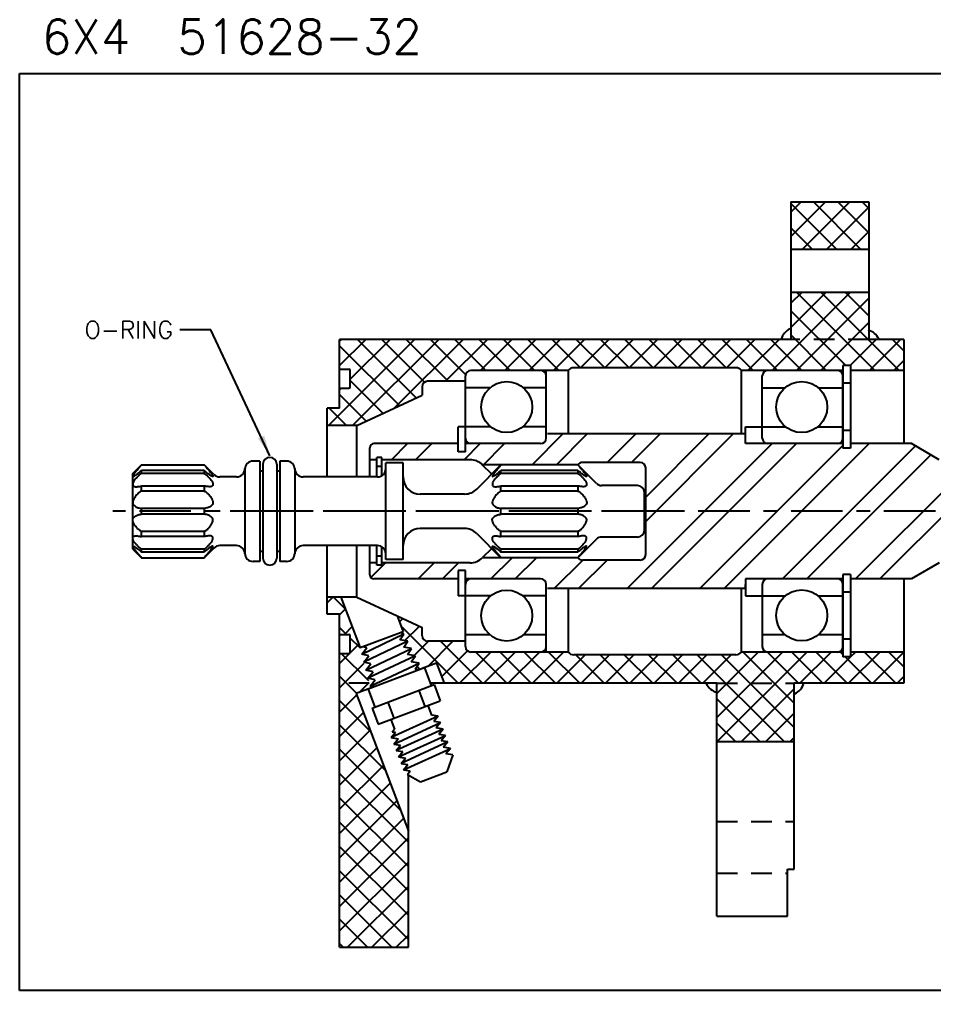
# Model space of a CAD drawing. Extents: x 0 to 74.6, y -2.9 to 21.7.
# Drawn here: x 52.24 to 58.89, y 4.29 to 11.35 of the extents above; entities that cross this region are included whole.
import ezdxf
from ezdxf.enums import TextEntityAlignment as Align

# ---------------------------------------------------------------- set-up
doc = ezdxf.new("R2010")
doc.units = 0
doc.header["$LTSCALE"] = 0.3
doc.header["$MEASUREMENT"] = 0
doc.linetypes.add('CENTER', pattern=[2, 1.25, -0.25, 0.25, -0.25])
doc.linetypes.add('DASHED', pattern=[0.75, 0.5, -0.25])
for name, color, linetype in [('1', 1, 'CONTINUOUS'), ('L1_', 7, 'CONTINUOUS'), ('NOTES', 2, 'CONTINUOUS')]:
    doc.layers.add(name, color=color, linetype=linetype)
doc.styles.add('250', font='ROMANS', dxfattribs={"height": 0.25})
doc.styles.add('ROMANS', font='ROMANS.shx')
doc.dimstyles.new('FRACTION', dxfattribs={"dimtxt": 0.125, "dimasz": 0.15, "dimexe": 0.12, "dimexo": 0.12, "dimgap": 0.05, "dimtad": 0, "dimtih": 1, "dimtoh": 1, "dimdec": 4, "dimzin": 4, "dimdsep": 46, "dimlunit": 5, "dimtxsty": 'ROMANS', "dimcen": 0.09, "dimclrd": 6, "dimclre": 6, "dimclrt": 256, "dimadec": 0, "dimazin": 0, "dimtfac": 0.72, "dimtdec": 4, "dimtofl": 0, "dimtmove": 0, "dimatfit": 3, "dimfxl": 1, "dimfrac": 2, "dimtolj": 1, "dimtzin": 4, "dimarcsym": 0})

# ---------------------------------------------------------------- blocks, each defined once
blk = doc.blocks.new('B1457')
at = {"layer": 'L1_', "color": 7, "linetype": 'Continuous'}
for p, q in [((21.947, 1.5733), (22.1992, 1.8255)), ((21.947, 1.7501), (22.0224, 1.8255)), ((22.2785, 1.4821), (21.947, 1.8135)), ((22.0326, 1.4821), (22.376, 1.8255)), ((22.4552, 1.4821), (22.1119, 1.8255)), ((22.2094, 1.4821), (22.514, 1.7867)), ((22.514, 1.6001), (22.2887, 1.8255)), ((22.514, 1.7769), (22.4654, 1.8255)), ((22.1017, 1.4821), (21.947, 1.6368)), ((22.3862, 1.4821), (22.514, 1.61))]:
    blk.add_line(p, q, dxfattribs=at)
blk = doc.blocks.new('B1497')
at = {"layer": 'L1_', "color": 7, "linetype": 'Continuous'}
for p, q in [((18.5763, -1.0904), (18.6182, -1.0484)), ((18.7093, -1.136), (18.6218, -1.0484)), ((18.6663, -1.1771), (18.7088, -1.1346)), ((18.716, -1.3194), (18.6663, -1.2697)), ((18.7008, -1.3194), (18.7574, -1.2627)), ((18.6663, -1.5307), (18.8061, -1.3909)), ((18.817, -1.4204), (18.7433, -1.3467)), ((18.8781, -1.6583), (18.6782, -1.4584)), ((18.6663, -1.7075), (18.8449, -1.5289)), ((18.7915, -1.7484), (18.6663, -1.6232)), ((18.8086, -1.7419), (18.881, -1.6695)), ((18.6663, -1.8842), (18.7905, -1.76)), ((18.8909, -2.0246), (18.6663, -1.8)), ((18.6663, -2.061), (18.8391, -1.8882)), ((18.999, -2.3095), (18.6663, -1.9768)), ((18.6663, -2.2378), (18.8878, -2.0163)), ((18.6663, -2.4146), (18.9364, -2.1445)), ((19.1071, -2.5943), (18.6663, -2.1536)), ((18.6663, -2.5913), (18.985, -2.2726)), ((19.1663, -2.8303), (18.6663, -2.3303)), ((18.6663, -2.7681), (19.0336, -2.4008)), ((19.1663, -3.0071), (18.6663, -2.5071)), ((18.6663, -2.9449), (19.0822, -2.5289)), ((18.6663, -3.1217), (19.1309, -2.6571)), ((19.1663, -3.1839), (18.6663, -2.6839)), ((18.6663, -3.2985), (19.1663, -2.7985)), ((19.1663, -3.3607), (18.6663, -2.8607)), ((18.6663, -3.4752), (19.1663, -2.9752)), ((19.1663, -3.5375), (18.6663, -3.0375)), ((18.7239, -3.5944), (19.1663, -3.152)), ((19.0464, -3.5944), (18.6663, -3.2142)), ((18.9007, -3.5944), (19.1663, -3.3288)), ((18.8697, -3.5944), (18.6663, -3.391)), ((19.0775, -3.5944), (19.1663, -3.5056)), ((18.6929, -3.5944), (18.6663, -3.5678))]:
    blk.add_line(p, q, dxfattribs=at)
blk = doc.blocks.new('B2055')
at = {"layer": 'L1_', "color": 7, "linetype": 'Continuous'}
for p, q in [((19.1007, -1.2286), (19.1255, -1.2038)), ((19.5288, -1.6744), (19.1114, -1.257)), ((19.1416, -1.3645), (19.2462, -1.2599)), ((19.2095, -1.4734), (19.3136, -1.3692)), ((19.3067, -1.5529), (19.4904, -1.3692)), ((19.7056, -1.6744), (19.4005, -1.3692)), ((19.5813, -1.3733), (19.5772, -1.3692)), ((19.408, -1.6284), (19.5968, -1.4396)), ((19.5388, -1.6744), (19.7652, -1.448)), ((19.8824, -1.6744), (19.656, -1.448)), ((19.7156, -1.6744), (19.942, -1.448)), ((20.0592, -1.6744), (19.8328, -1.448)), ((19.8924, -1.6744), (20.1188, -1.448)), ((20.2359, -1.6744), (20.0095, -1.448)), ((20.0691, -1.6744), (20.2955, -1.448)), ((20.4127, -1.6744), (20.1863, -1.448)), ((20.2459, -1.6744), (20.4523, -1.468)), ((20.5895, -1.6744), (20.3831, -1.468)), ((20.4227, -1.6744), (20.6291, -1.468)), ((20.7663, -1.6744), (20.5599, -1.468)), ((20.5995, -1.6744), (20.8059, -1.468)), ((20.9431, -1.6744), (20.7367, -1.468)), ((20.7762, -1.6744), (20.9826, -1.468)), ((21.1198, -1.6744), (20.9134, -1.468)), ((20.953, -1.6744), (21.1594, -1.468)), ((21.2966, -1.6744), (21.0902, -1.468)), ((21.1298, -1.6744), (21.3362, -1.468)), ((21.8984, -2.0994), (21.267, -1.468)), ((21.3066, -1.6744), (21.513, -1.468)), ((21.4095, -1.925), (21.8865, -1.448)), ((21.4095, -1.7482), (21.7098, -1.448)), ((21.4119, -2.0994), (22.0633, -1.448)), ((21.9725, -1.9968), (21.4438, -1.468)), ((21.9725, -1.82), (21.6005, -1.448)), ((22.0037, -1.6744), (21.7773, -1.448)), ((22.1805, -1.6744), (21.9541, -1.448)), ((22.0137, -1.6744), (22.2401, -1.448)), ((22.3573, -1.6744), (22.1309, -1.448)), ((22.3265, -1.4669), (22.3076, -1.448)), ((22.3672, -1.6744), (22.5936, -1.448)), ((22.3825, -1.4823), (22.4169, -1.448)), ((22.7108, -1.6744), (22.4844, -1.448)), ((22.544, -1.6744), (22.7685, -1.4499)), ((22.7685, -1.5553), (22.6612, -1.448)), ((19.198, -1.5203), (19.191, -1.5133)), ((19.2515, -1.5739), (19.2289, -1.5512)), ((22.1905, -1.6744), (22.3815, -1.4834)), ((22.534, -1.6744), (22.343, -1.4834)), ((22.7208, -1.6744), (22.7685, -1.6266)), ((21.5887, -2.0994), (21.9725, -1.7155)), ((21.7216, -2.0994), (21.4095, -1.7873)), ((21.7655, -2.0994), (21.9725, -1.8923)), ((21.5448, -2.0994), (21.4095, -1.9641)), ((21.9422, -2.0994), (21.9725, -2.0691))]:
    blk.add_line(p, q, dxfattribs=at)
blk = doc.blocks.new('B2057')
at = {"layer": 'L1_', "color": 7, "linetype": 'Continuous'}
for p, q in [((21.8124, 0.5992), (22.3823, 1.1691)), ((21.947, 0.9106), (22.2055, 1.1691)), ((21.947, 1.0874), (22.0288, 1.1691)), ((22.5585, 0.5992), (21.9886, 1.1691)), ((22.7353, 0.5992), (22.1654, 1.1691)), ((22.514, 0.9973), (22.3422, 1.1691)), ((21.9892, 0.5992), (22.514, 1.1241)), ((22.3464, 0.6346), (21.947, 1.0339)), ((22.166, 0.5992), (22.514, 0.9473)), ((22.205, 0.5992), (21.947, 0.8572)), ((18.5844, 0.1996), (19.2104, 0.8256)), ((18.6663, 0.6351), (18.8568, 0.8256)), ((18.6663, 0.8118), (18.6801, 0.8256)), ((19.1016, 0.3439), (18.6663, 0.7792)), ((18.7433, 0.5353), (19.0336, 0.8256)), ((18.7612, 0.1996), (19.3872, 0.8256)), ((19.2222, 0.4), (18.7966, 0.8256)), ((19.2848, 0.5142), (18.9734, 0.8256)), ((19.0654, 0.327), (19.5639, 0.8256)), ((19.4553, 0.5205), (19.1502, 0.8256)), ((19.5827, 0.5698), (19.3269, 0.8256)), ((19.4356, 0.5205), (19.7407, 0.8256)), ((19.7301, 0.5992), (19.5037, 0.8256)), ((19.9069, 0.5992), (19.6805, 0.8256)), ((19.6911, 0.5992), (19.9175, 0.8256)), ((20.0837, 0.5992), (19.8573, 0.8256)), ((19.8679, 0.5992), (20.0943, 0.8256)), ((20.2604, 0.5992), (20.034, 0.8256)), ((20.0446, 0.5992), (20.271, 0.8256)), ((20.4172, 0.6192), (20.2108, 0.8256)), ((20.2214, 0.5992), (20.4478, 0.8256)), ((20.594, 0.6192), (20.3876, 0.8256)), ((20.4182, 0.6192), (20.6246, 0.8256)), ((20.7708, 0.6192), (20.5644, 0.8256)), ((20.595, 0.6192), (20.8014, 0.8256)), ((20.9475, 0.6192), (20.7411, 0.8256)), ((20.7718, 0.6192), (20.9782, 0.8256)), ((21.1243, 0.6192), (20.9179, 0.8256)), ((20.9485, 0.6192), (21.1549, 0.8256)), ((21.3011, 0.6192), (21.0947, 0.8256)), ((21.1253, 0.6192), (21.3317, 0.8256)), ((21.4779, 0.6192), (21.2715, 0.8256)), ((21.3021, 0.6192), (21.5085, 0.8256)), ((21.6747, 0.5992), (21.4483, 0.8256)), ((21.4789, 0.6192), (21.6853, 0.8256)), ((21.8514, 0.5992), (21.625, 0.8256)), ((21.6356, 0.5992), (21.862, 0.8256)), ((22.0282, 0.5992), (21.8018, 0.8256)), ((22.3781, 0.6346), (22.5691, 0.8256)), ((22.5195, 0.5992), (22.7459, 0.8256)), ((22.7685, 0.7428), (22.6857, 0.8256)), ((22.6963, 0.5992), (22.7685, 0.6714)), ((18.9809, 0.2878), (18.7433, 0.5254)), ((18.6663, 0.4583), (18.6786, 0.4706)), ((18.8602, 0.2317), (18.6663, 0.4256)), ((18.7155, 0.1996), (18.5905, 0.3246))]:
    blk.add_line(p, q, dxfattribs=at)

msp = doc.modelspace()

# ---------------------------------------------------------------- linework, layer by layer
at = {"layer": '1'}
for p, q in [((53.992, 8.1371), (53.943, 8.1371)), ((53.992, 8.1371, 0.6858), (53.992, 7.4071, 2.1932)), ((54.137, 8.1371, 0.6858), (54.137, 7.4071, 2.1932)), ((54.186, 8.1371), (54.137, 8.1371)), ((53.883, 8.0771), (53.883, 7.7721)), ((54.0145, 8.0636), (53.992, 8.0636)), ((54.137, 8.0636), (54.1145, 8.0636)), ((54.246, 8.0771), (54.246, 7.7721)), ((53.883, 7.7721), (53.883, 7.4671)), ((54.246, 7.7721), (54.246, 7.4671)), ((54.0145, 7.4806), (53.992, 7.4806)), ((54.137, 7.4806), (54.1145, 7.4806)), ((53.992, 7.4071), (53.943, 7.4071)), ((54.186, 7.4071), (54.137, 7.4071))]:
    msp.add_line(p, q, dxfattribs=at)
at = {"layer": '1', "linetype": 'CENTER'}
for p, q in [((53.491, 7.7721), (52.9229, 7.7721)), ((57.0521, 7.7721), (53.591, 7.7721))]:
    msp.add_line(p, q, dxfattribs=at)
at = {"layer": '1'}
for centre, start, end in [((53.943, 8.0771), 90, 180), ((54.186, 8.0771), 0, 90), ((53.823, 8.0821), 270, 0), ((54.306, 8.0821), 180, 270), ((53.823, 7.4621), 0, 90), ((54.306, 7.4621), 90, 180), ((53.943, 7.4671), 180, 270), ((54.186, 7.4671), 270, 360)]:
    msp.add_arc(centre, 0.06, start, end, dxfattribs=at)
at = {"layer": 'L1_', "color": 2, "linetype": 'Continuous'}
for p, q in [((57.8528, 10.0219, -1.2392), (57.8528, 9.6786, -1.4209)), ((58.4198, 10.0219, -0.6368), (58.4198, 9.6786, -0.4551)), ((57.8528, 9.3656, -1.5865), (57.8528, 9.0221, -1.7682)), ((58.4198, 9.3656, -0.2895), (58.4198, 9.0221, -0.1078)), ((57.8528, 9.0221), (54.572, 9.0221)), ((58.6743, 9.0221), (58.4198, 9.0221)), ((58.6743, 9.0221), (58.6743, 8.7957)), ((58.2323, 8.8311), (58.2323, 8.7957)), ((58.2883, 8.8311), (58.2323, 8.8311)), ((58.2883, 8.8311), (58.2883, 8.7957)), ((54.572, 8.6671), (54.572, 8.8061)), ((55.487, 8.717, 2.82), (55.487, 8.7557, 2.82)), ((56.2345, 8.7957), (55.527, 8.7957)), ((56.074, 8.3038, 2.82), (56.074, 8.7721, 2.82)), ((58.2323, 8.7957), (57.4933, 8.7957)), ((57.6453, 8.3038), (57.6453, 8.7557)), ((58.2323, 8.7957), (58.2323, 8.2315)), ((58.2323, 8.3038), (58.2323, 8.7721)), ((58.2323, 8.3038), (58.2323, 8.7557)), ((58.6743, 8.7957), (58.2883, 8.7957)), ((58.2883, 8.7957), (58.2883, 8.2315)), ((58.6743, 8.7957), (58.6743, 8.2638)), ((58.2883, 8.7031), (58.2323, 8.7031)), ((55.172, 8.677), (55.172, 8.617)), ((55.6647, 8.6691, 2.82), (55.487, 8.6691, 2.82)), ((56.074, 8.6691, 2.82), (55.9094, 8.6691, 2.82)), ((57.6453, 8.6691), (57.8099, 8.6691)), ((58.0546, 8.6691), (58.2323, 8.6691)), ((54.482, 8.3961), (54.482, 8.5211)), ((54.572, 8.5211), (54.482, 8.5211)), ((54.482, 8.0273), (54.482, 8.3961)), ((54.697, 8.3961), (54.482, 8.3961)), ((55.6696, 8.3862, 2.82), (55.4339, 8.3862, 2.82)), ((56.074, 8.3862, 2.82), (55.9045, 8.3862, 2.82)), ((57.5236, 8.3346, 2.82), (56.0827, 8.3346, 2.82)), ((57.5236, 8.3346, 2.82), (56.1957, 8.3346, 2.82)), ((57.5236, 8.3862), (57.8148, 8.3862)), ((57.5236, 8.2638), (57.5236, 8.3862)), ((57.5236, 8.3038), (57.5236, 8.3346)), ((58.0497, 8.3862), (58.2323, 8.3862)), ((58.2883, 8.3595), (58.2323, 8.3595)), ((55.4339, 8.2638, 2.82), (54.822, 8.2638, 2.82)), ((56.034, 8.2638, 2.82), (55.487, 8.2638, 2.82)), ((58.2323, 8.2638), (57.5236, 8.2638)), ((58.7308, 8.2638), (58.2883, 8.2638)), ((58.9329, 8.1471, 2.82), (58.7308, 8.2638, 2.82)), ((55.487, 8.2038, 2.82), (55.4339, 8.2038, 2.82)), ((58.2883, 8.2315), (58.2323, 8.2315)), ((54.792, 8.0221, 2.82), (54.792, 8.1471, 2.82)), ((54.842, 8.1471, 2.82), (54.792, 8.1471, 2.82)), ((54.878, 8.1631, 2.82), (54.842, 8.1631, 2.82)), ((54.842, 8.0221, 2.82), (54.842, 8.1471, 2.82)), ((54.878, 8.0301, 2.82), (54.878, 8.1471, 2.82)), ((55.5212, 8.1471, 2.82), (54.878, 8.1471, 2.82)), ((54.908, 7.4209, 2.82), (54.908, 8.1234, 2.82)), ((55.033, 7.4209, 2.82), (55.033, 8.1234, 2.82)), ((56.758, 8.1267), (56.338, 8.1267)), ((53.068, 8.0471, 2.82), (53.1305, 8.1096, 2.82)), ((53.1305, 8.1096, 2.82), (53.588, 8.1096, 2.82)), ((53.658, 8.0397, 2.82), (53.588, 8.1096, 2.82)), ((55.5696, 7.9337, 2.82), (55.7455, 8.1096, 2.82)), ((56.3052, 8.1096), (55.6105, 8.1096)), ((56.3055, 8.1096, 2.82), (55.7455, 8.1096, 2.82)), ((56.3055, 8.1096, 2.82), (55.7455, 8.1096, 2.82)), ((56.4409, 7.9742, 2.82), (56.3055, 8.1096, 2.82)), ((56.798, 7.4575), (56.798, 8.0867)), ((53.068, 7.4971, 2.82), (53.068, 8.0471, 2.82)), ((53.823, 8.0221, 0.8783), (53.7004, 8.0221, 2.82)), ((54.848, 8.0221), (54.306, 8.0221, 2.5389)), ((56.788, 7.6346, 2.82), (56.788, 7.9096, 2.82)), ((55.4812, 7.8971, 2.82), (55.158, 7.8971, 2.82)), ((55.4812, 7.6471, 2.82), (55.158, 7.6471, 2.82)), ((55.5696, 7.6105, 2.82), (55.7455, 7.4346, 2.82)), ((56.4409, 7.57, 2.82), (56.3055, 7.4346, 2.82)), ((53.068, 7.4971, 2.82), (53.1305, 7.4346, 2.82)), ((53.658, 7.5045, 2.82), (53.588, 7.4346, 2.82)), ((53.823, 7.5221, 0.8783), (53.7004, 7.5221, 2.82)), ((54.848, 7.5221), (54.306, 7.5221, 2.5389)), ((54.482, 7.1481), (54.482, 7.5169)), ((54.792, 7.3971, 2.82), (54.792, 7.5221, 2.82)), ((54.842, 7.3971, 2.82), (54.842, 7.5221, 2.82)), ((54.878, 7.3971, 2.82), (54.878, 7.5141, 2.82)), ((53.1305, 7.4346, 2.82), (53.588, 7.4346, 2.82)), ((56.3052, 7.4346), (55.6105, 7.4346)), ((56.3055, 7.4346, 2.82), (55.7455, 7.4346, 2.82)), ((56.3055, 7.4346, 2.82), (55.7455, 7.4346, 2.82)), ((56.758, 7.4175), (56.338, 7.4175)), ((54.842, 7.3971, 2.82), (54.792, 7.3971, 2.82)), ((54.878, 7.3811, 2.82), (54.842, 7.3811, 2.82)), ((55.5212, 7.3971, 2.82), (54.878, 7.3971, 2.82)), ((58.9329, 7.3971, 2.82), (58.7308, 7.2804, 2.82)), ((55.4339, 7.2804, 2.82), (54.822, 7.2804, 2.82)), ((55.487, 7.3404, 2.82), (55.4339, 7.3404, 2.82)), ((56.034, 7.2804, 2.82), (55.487, 7.2804, 2.82)), ((58.2323, 7.2804), (57.5236, 7.2804)), ((57.5236, 7.2804), (57.5236, 7.158)), ((58.2323, 7.3127), (58.2323, 6.7485)), ((58.2883, 7.3127), (58.2323, 7.3127)), ((58.2883, 7.3127), (58.2883, 6.7485)), ((58.7308, 7.2804), (58.2883, 7.2804)), ((58.6743, 7.2804), (58.6743, 6.7485)), ((56.074, 6.7485, 2.82), (56.074, 7.2404, 2.82)), ((57.5236, 7.2096, 2.82), (56.0827, 7.2096, 2.82)), ((56.2789, 7.2096, 2.82), (56.1957, 7.2096, 2.82)), ((57.5236, 7.2096), (57.5236, 7.2404)), ((57.6453, 7.2404), (57.6453, 6.7885)), ((58.2323, 6.7885), (58.2323, 7.2404)), ((54.6638, 7.1481), (54.482, 7.1481)), ((54.482, 7.0231), (54.482, 7.1481)), ((55.6696, 7.157, 2.82), (55.4339, 7.157, 2.82)), ((56.074, 7.157, 2.82), (55.9045, 7.157, 2.82)), ((57.5236, 7.158), (57.8148, 7.158)), ((57.6453, 7.158), (57.8148, 7.158)), ((58.0497, 7.158), (58.2323, 7.158)), ((58.2883, 7.1847), (58.2323, 7.1847)), ((54.572, 7.0231), (54.482, 7.0231)), ((55.172, 6.8673), (55.172, 6.9273)), ((55.6647, 6.8741, 2.82), (55.487, 6.8741, 2.82)), ((56.074, 6.8741, 2.82), (55.9094, 6.8741, 2.82)), ((57.6453, 6.8751), (57.8099, 6.8751)), ((58.0546, 6.8751), (58.2323, 6.8751)), ((55.487, 6.7885, 2.82), (55.487, 6.8273, 2.82)), ((58.2883, 6.8411), (58.2323, 6.8411)), ((56.2345, 6.7485), (55.527, 6.7485)), ((58.2323, 6.7485), (57.4933, 6.7485)), ((58.2323, 6.7485), (58.2323, 6.7131)), ((58.2883, 6.7131), (58.2323, 6.7131)), ((58.2883, 6.7485), (58.2883, 6.7131)), ((58.6743, 6.7485), (58.2883, 6.7485)), ((58.6743, 6.7485), (58.6743, 6.5221)), ((55.2759, 6.6677), (55.1712, 6.6279)), ((55.2759, 6.6677), (55.3312, 6.5221)), ((55.1888, 6.6346), (55.1496, 6.6197)), ((55.3312, 6.5221), (55.2314, 6.5221)), ((57.3153, 6.5221), (55.3312, 6.5221)), ((57.3153, 6.0971, 3.986), (57.3153, 6.5221, 3.986)), ((57.8783, 6.0971, 3.986), (57.8783, 6.5221, 3.986)), ((58.6743, 6.5221), (57.8783, 6.5221)), ((54.7972, 6.486), (54.6925, 6.4463)), ((54.6925, 6.4463), (55.072, 5.4461)), ((54.7972, 6.486), (54.7797, 6.4794)), ((55.148, 6.4695), (55.1923, 6.3527)), ((54.9227, 6.384), (54.967, 6.2672)), ((57.3153, 6.0971), (57.8783, 6.0971)), ((55.072, 5.4461), (55.072, 5.8543)), ((55.072, 4.6021), (55.072, 5.4461)), ((57.8283, 5.1695), (57.8783, 5.1695)), ((57.8283, 4.8291), (57.8283, 5.1695)), ((57.3153, 4.8291), (57.8283, 4.8291)), ((54.572, 4.6021), (55.072, 4.6021))]:
    msp.add_line(p, q, dxfattribs=at)
at = {"layer": 'L1_', "color": 3, "linetype": 'Continuous'}
for p, q in [((57.8528, 10.0219, -1.2392), (58.4198, 10.0219, -1.2392)), ((57.8528, 9.6786, -1.4209), (57.8528, 9.3656, -1.5865)), ((57.8528, 9.6786), (58.4198, 9.6786)), ((58.4198, 9.6786, -0.4551), (58.4198, 9.3656, -0.2895)), ((57.8528, 9.3656), (58.4198, 9.3656)), ((54.572, 8.8061), (54.572, 9.0221)), ((54.572, 8.8061), (54.639, 8.8061)), ((54.649, 8.6771), (54.649, 8.7961)), ((56.074, 8.7721, 2.82), (56.074, 8.7957, 2.82)), ((56.2345, 8.7957), (56.2345, 8.3346)), ((57.4533, 8.8157), (56.2745, 8.8157)), ((57.4933, 8.3346), (57.4933, 8.7957)), ((54.572, 8.5211), (54.572, 8.6671)), ((54.572, 8.6671), (54.639, 8.6671)), ((54.697, 8.0221), (54.697, 8.3961)), ((55.4339, 8.2038), (55.4339, 8.3862)), ((54.792, 8.1471, 2.82), (54.792, 8.2338, 2.82)), ((54.842, 8.1471, 2.82), (54.842, 8.1631, 2.82)), ((54.878, 8.1471, 2.82), (54.878, 8.1631, 2.82)), ((53.588, 8.0685), (53.1305, 8.0685)), ((53.1305, 8.0475), (53.1305, 8.0685)), ((53.588, 8.0685), (53.588, 8.0475)), ((54.878, 8.0981), (54.842, 8.0981)), ((55.678, 8.0421, 2.82), (55.6096, 8.1105, 2.82)), ((56.3055, 8.0685), (55.7455, 8.0685)), ((55.7455, 8.0475), (55.7455, 8.0685)), ((56.3055, 8.0685), (56.3055, 8.0475)), ((53.588, 8.0475), (53.1305, 8.0475)), ((56.3055, 8.0475), (55.7455, 8.0475)), ((53.588, 7.9554), (53.1305, 7.9554)), ((53.1305, 7.919), (53.1305, 7.9554)), ((53.588, 7.919), (53.1305, 7.919)), ((53.588, 7.9554), (53.588, 7.919)), ((56.3055, 7.9554), (55.7455, 7.9554)), ((55.7455, 7.919), (55.7455, 7.9554)), ((56.3055, 7.919), (55.7455, 7.919)), ((56.3055, 7.9554), (56.3055, 7.919)), ((56.738, 7.9596), (56.4762, 7.9596)), ((56.788, 7.6346, 2.82), (56.788, 7.9096, 2.82)), ((53.588, 7.7931), (53.1305, 7.7931)), ((53.1305, 7.7511), (53.1305, 7.7931)), ((53.588, 7.7931), (53.588, 7.7511)), ((56.3055, 7.7931), (55.7455, 7.7931)), ((55.7455, 7.7511), (55.7455, 7.7931)), ((56.3055, 7.7931), (56.3055, 7.7511)), ((53.588, 7.7511), (53.1305, 7.7511)), ((56.3055, 7.7511), (55.7455, 7.7511)), ((53.588, 7.6252), (53.1305, 7.6252)), ((53.1305, 7.5888), (53.1305, 7.6252)), ((53.588, 7.5888), (53.1305, 7.5888)), ((53.588, 7.6252), (53.588, 7.5888)), ((56.3055, 7.6252), (55.7455, 7.6252)), ((55.7455, 7.5888), (55.7455, 7.6252)), ((56.3055, 7.5888), (55.7455, 7.5888)), ((56.3055, 7.6252), (56.3055, 7.5888)), ((56.738, 7.5846), (56.4762, 7.5846)), ((53.1305, 7.4757), (53.1305, 7.4967)), ((53.588, 7.4967), (53.1305, 7.4967)), ((53.588, 7.4967), (53.588, 7.4757)), ((54.697, 7.1481), (54.697, 7.5221)), ((55.678, 7.5021, 2.82), (55.6096, 7.4337, 2.82)), ((56.3055, 7.4967), (55.7455, 7.4967)), ((55.7455, 7.4757), (55.7455, 7.4967)), ((56.3055, 7.4967), (56.3055, 7.4757)), ((53.588, 7.4757), (53.1305, 7.4757)), ((54.878, 7.4461), (54.842, 7.4461)), ((56.3055, 7.4757), (55.7455, 7.4757)), ((54.792, 7.3104, 2.82), (54.792, 7.3971, 2.82)), ((54.842, 7.3811, 2.82), (54.842, 7.3971, 2.82)), ((54.878, 7.3811, 2.82), (54.878, 7.3971, 2.82)), ((55.4339, 7.3404), (55.4339, 7.157)), ((56.2345, 7.2096), (56.2345, 6.7485)), ((57.4933, 6.7485), (57.4933, 7.2096)), ((54.5819, 7.1481), (54.7221, 6.7784)), ((54.697, 7.1481), (54.6638, 7.1481)), ((54.572, 6.8771, 1.5202), (54.572, 7.0231, 1.5202)), ((54.9896, 7.0121), (55.0335, 6.8965)), ((54.572, 6.8771), (54.639, 6.8771)), ((54.572, 6.7381, 1.5202), (54.572, 6.8771, 1.5202)), ((54.649, 6.7481), (54.649, 6.8671)), ((55.0335, 6.8965), (54.7221, 6.7784)), ((55.011, 6.8381), (55.0394, 6.8797)), ((55.0394, 6.8797), (55.0158, 6.8898)), ((54.7335, 6.734, -2.82), (54.7701, 6.7792, -2.82)), ((54.7701, 6.7792, -2.82), (54.7425, 6.7861, -2.82)), ((55.0683, 6.8286), (55.011, 6.8381)), ((55.0384, 6.7847), (55.0683, 6.8286)), ((55.0957, 6.7752), (55.0384, 6.7847)), ((54.572, 4.6021, 1.5202), (54.572, 6.7381, 1.5202)), ((54.572, 6.7381), (54.639, 6.7381)), ((54.785, 6.7211, -2.82), (54.7335, 6.734, -2.82)), ((54.7485, 6.6759, -2.82), (54.785, 6.7211, -2.82)), ((55.0658, 6.7313), (55.0957, 6.7752)), ((55.1231, 6.7218), (55.0658, 6.7313)), ((55.0931, 6.6779), (55.1231, 6.7218)), ((57.4533, 6.7285), (56.2745, 6.7285)), ((54.8, 6.663, -2.82), (54.7485, 6.6759, -2.82)), ((54.7634, 6.6178, -2.82), (54.8, 6.663, -2.82)), ((55.1505, 6.6684), (55.0931, 6.6779)), ((55.1205, 6.6245), (55.1505, 6.6684)), ((54.8149, 6.6049, -2.82), (54.7634, 6.6178, -2.82)), ((54.7783, 6.5597, -2.82), (54.8149, 6.6049, -2.82)), ((55.1496, 6.6197), (54.7797, 6.4794)), ((55.1496, 6.6197), (55.1205, 6.6245)), ((55.1888, 6.6346), (55.2329, 6.5181)), ((54.8298, 6.5467, -2.82), (54.7783, 6.5597, -2.82)), ((54.7932, 6.5016, -2.82), (54.8298, 6.5467, -2.82)), ((54.8203, 6.4948, -2.82), (54.7932, 6.5016, -2.82)), ((54.8085, 6.3407, -2.82), (55.2592, 6.5117, -2.82)), ((55.2329, 6.5181), (55.2384, 6.5038)), ((55.2592, 6.5117), (55.3035, 6.3948)), ((54.7797, 6.4794), (54.8293, 6.3486)), ((54.8529, 6.2239, -2.82), (55.3035, 6.3948, -2.82)), ((55.2125, 6.3603, -2.82), (55.2391, 6.2902, -2.82)), ((54.8085, 6.3407), (54.8529, 6.2239)), ((55.2885, 6.2822, -2.82), (55.2391, 6.2902, -2.82)), ((54.9438, 6.2584, -2.82), (54.9704, 6.1883, -2.82)), ((55.2885, 6.2822, -2.82), (55.2569, 6.2435, -2.82)), ((55.3062, 6.2354, -2.82), (55.2569, 6.2435, -2.82)), ((55.3062, 6.2354, -2.82), (55.2746, 6.1967, -2.82)), ((54.9477, 6.1261, -2.82), (54.9793, 6.1649, -2.82)), ((54.9546, 6.1689, -2.82), (54.9704, 6.1883, -2.82)), ((54.9546, 6.1689, -2.82), (54.9793, 6.1649, -2.82)), ((55.324, 6.1887, -2.82), (55.2746, 6.1967, -2.82)), ((55.324, 6.1887, -2.82), (55.2924, 6.15, -2.82)), ((55.3417, 6.142, -2.82), (55.2924, 6.15, -2.82)), ((54.9477, 6.1261, -2.82), (54.997, 6.1181, -2.82)), ((54.9654, 6.0794, -2.82), (54.997, 6.1181, -2.82)), ((54.9654, 6.0794, -2.82), (55.0148, 6.0714, -2.82)), ((55.3417, 6.142, -2.82), (55.3101, 6.1032, -2.82)), ((55.3594, 6.0952, -2.82), (55.3101, 6.1032, -2.82)), ((55.3594, 6.0952, -2.82), (55.3278, 6.0565, -2.82)), ((57.3153, 4.8291, 3.986), (57.3153, 6.0971, 3.986)), ((57.8783, 5.1695, 3.986), (57.8783, 6.0971, 3.986)), ((54.9832, 6.0327, -2.82), (55.0148, 6.0714, -2.82)), ((54.9832, 6.0327, -2.82), (55.0325, 6.0246, -2.82)), ((55.0009, 5.9859, -2.82), (55.0325, 6.0246, -2.82)), ((55.3772, 6.0485, -2.82), (55.3278, 6.0565, -2.82)), ((55.3772, 6.0485, -2.82), (55.3456, 6.0097, -2.82)), ((55.3949, 6.0017, -2.82), (55.3456, 6.0097, -2.82)), ((55.3949, 6.0017, -2.82), (55.3508, 5.878, -2.82)), ((55.0009, 5.9859, -2.82), (55.0502, 5.9779, -2.82)), ((55.0186, 5.9392, -2.82), (55.0502, 5.9779, -2.82)), ((55.0186, 5.9392, -2.82), (55.068, 5.9311, -2.82)), ((55.0364, 5.8924, -2.82), (55.068, 5.9311, -2.82)), ((55.0364, 5.8924, -2.82), (55.0857, 5.8844, -2.82)), ((55.0645, 5.8584, -2.82), (55.0857, 5.8844, -2.82)), ((55.1603, 5.8057, -2.82), (55.3508, 5.878, -2.82)), ((55.0645, 5.8584, -2.82), (55.1603, 5.8057, -2.82))]:
    msp.add_line(p, q, dxfattribs=at)
at = {"layer": 'L1_', "color": 2, "linetype": 'DASHED'}
for p, q in [((58.4198, 9.0221), (57.8528, 9.0221)), ((54.788, 6.5221), (54.572, 6.5221)), ((57.3153, 6.5221, 3.986), (57.8783, 6.5221, 3.986)), ((57.3153, 5.5161), (57.8783, 5.5161)), ((57.3153, 5.1401), (57.8283, 5.1401))]:
    msp.add_line(p, q, dxfattribs=at)
at = {"layer": 'L1_', "color": 6, "linetype": 'Continuous'}
for p, q in [((55.487, 8.717), (55.212, 8.717)), ((55.487, 8.2038, 2.82), (55.487, 8.717, 2.82)), ((54.697, 8.3961), (55.172, 8.617)), ((55.487, 6.8273, 2.82), (55.487, 7.3404, 2.82)), ((54.697, 7.1481), (54.9896, 7.0121)), ((54.9896, 7.0121), (55.172, 6.9273)), ((55.487, 6.8273), (55.212, 6.8273))]:
    msp.add_line(p, q, dxfattribs=at)
at = {"layer": 'L1_', "color": 7, "linetype": 'Continuous'}
for p, q in [((55.9714, 8.1096, 2.82), (56.1964, 8.3346, 2.82)), ((56.1482, 8.1096, 2.82), (56.3732, 8.3346, 2.82)), ((56.5188, 8.1267, 2.82), (56.7267, 8.3346, 2.82)), ((56.6956, 8.1267, 2.82), (56.9035, 8.3346, 2.82)), ((56.798, 7.6988, 2.82), (57.4338, 8.3346, 2.82)), ((56.798, 7.8756, 2.82), (57.2571, 8.3346, 2.82)), ((54.9482, 8.1471, 2.82), (55.0649, 8.2638, 2.82)), ((55.125, 8.1471, 2.82), (55.2417, 8.2638, 2.82)), ((55.4786, 8.1471, 2.82), (55.5953, 8.2638, 2.82)), ((55.6142, 8.1059, 2.82), (55.772, 8.2638, 2.82)), ((56.6624, 7.2096, 2.82), (57.7166, 8.2638, 2.82)), ((56.8392, 7.2096, 2.82), (57.8934, 8.2638, 2.82)), ((57.3695, 7.2096, 2.82), (58.4237, 8.2638, 2.82)), ((57.1927, 7.2096, 2.82), (58.2323, 8.2492, 2.82)), ((57.7938, 7.2804, 2.82), (58.7602, 8.2468, 2.82)), ((57.9706, 7.2804, 2.82), (58.8723, 8.1821, 2.82)), ((58.3242, 7.2804, 2.82), (59.0971, 8.0534, 2.82)), ((58.501, 7.2804, 2.82), (59.2739, 8.0534, 2.82)), ((55.6725, 7.2804, 2.82), (55.8267, 7.4346, 2.82)), ((55.8493, 7.2804, 2.82), (56.0035, 7.4346, 2.82)), ((56.1321, 7.2096, 2.82), (56.3399, 7.4175, 2.82)), ((56.3088, 7.2096, 2.82), (56.5167, 7.4175, 2.82)), ((54.7992, 7.291, 2.82), (54.9053, 7.3971, 2.82)), ((55.1422, 7.2804, 2.82), (55.2589, 7.3971, 2.82)), ((55.319, 7.2804, 2.82), (55.4357, 7.3971, 2.82)), ((54.7335, 6.734, -2.82), (55.0379, 6.8805, -0.0281)), ((55.0683, 6.8286), (54.7485, 6.6759, -2.82)), ((54.7634, 6.6178, -2.82), (55.0957, 6.7752)), ((55.1231, 6.7218), (54.7783, 6.5597, -2.82)), ((54.7932, 6.5016, -2.82), (55.1505, 6.6684)), ((55.2885, 6.2822, -2.82), (54.9477, 6.1261, -2.82)), ((54.9654, 6.0794, -2.82), (55.3062, 6.2354, -2.82)), ((55.324, 6.1887, -2.82), (54.9832, 6.0327, -2.82)), ((55.0009, 5.9859, -2.82), (55.3417, 6.142, -2.82)), ((55.3594, 6.0952, -2.82), (55.0186, 5.9392, -2.82)), ((55.0364, 5.8924, -2.82), (55.3772, 6.0485, -2.82))]:
    msp.add_line(p, q, dxfattribs=at)
at = {"layer": 'L1_', "color": 2, "linetype": 'CENTER'}
for p, q in [((55.033, 8.1234), (54.908, 8.1234)), ((55.033, 7.4209), (54.908, 7.4209))]:
    msp.add_line(p, q, dxfattribs=at)
at = {"layer": 'L1_'}
for p, q in [((54.0145, 8.1136), (54.0145, 7.4306)), ((54.1145, 8.1136), (54.1145, 7.4306))]:
    msp.add_line(p, q, dxfattribs=at)
at = {"layer": 'L1_', "color": 3, "linetype": 'CENTER'}
for p, q in [((53.491, 7.7721), (52.9836, 7.7721)), ((61.6046, 7.7721), (53.591, 7.7721))]:
    msp.add_line(p, q, dxfattribs=at)
at = {"layer": 'L1_', "color": 3, "linetype": 'Continuous'}
for points in [[(53.1305, 8.1096, -0.009933), (53.1145, 8.0893, -0.0094), (53.0967, 8.0686, 0.011742), (53.0848, 8.0545, 0.019453), (53.0781, 8.0456, 0.038964), (53.0681, 8.0282, 0.318203), (53.0685, 8.0256, 0.31394), (53.0709, 8.0251, 0.036188), (53.0877, 8.0344, 0.024162), (53.1059, 8.0475, 0.016725), (53.1305, 8.0685)], [(53.588, 8.1096, 0.009933), (53.6041, 8.0893, 0.0094), (53.6219, 8.0686, -0.011742), (53.6338, 8.0545, -0.019453), (53.6405, 8.0456, -0.038964), (53.6505, 8.0282, -0.318203), (53.6501, 8.0256, -0.31394), (53.6477, 8.0251, -0.036188), (53.6309, 8.0344, -0.024162), (53.6127, 8.0475, -0.016725), (53.588, 8.0685)], [(55.7455, 8.1096, -0.009933), (55.7295, 8.0893, -0.0094), (55.7117, 8.0686, 0.011742), (55.6998, 8.0545, 0.019453), (55.6931, 8.0456, 0.038964), (55.683, 8.0282, 0.318203), (55.6835, 8.0256, 0.31394), (55.6859, 8.0251, 0.036188), (55.7027, 8.0344, 0.024162), (55.7209, 8.0475, 0.016725), (55.7455, 8.0685)], [(56.3055, 8.1096, 0.009933), (56.3216, 8.0893, 0.0094), (56.3393, 8.0686, -0.011742), (56.3513, 8.0545, -0.019453), (56.3579, 8.0456, -0.038964), (56.368, 8.0282, -0.318203), (56.3676, 8.0256, -0.31394), (56.3652, 8.0251, -0.036188), (56.3483, 8.0344, -0.024162), (56.3302, 8.0475, -0.016725), (56.3055, 8.0685)], [(53.1305, 8.0475, 0.051857), (53.1214, 8.0412, 0.025464), (53.1051, 8.0256, 0.001412), (53.0901, 8.0095, 0.004446), (53.0853, 8.0043, 0.02446), (53.0766, 7.9936, 0.045631), (53.0727, 7.9872, 0.048749), (53.0701, 7.9801, 0.041627), (53.0685, 7.9713, 0.065034), (53.0689, 7.9619, 0.121713), (53.0709, 7.9572, 0.115954), (53.0748, 7.954, 0.06813), (53.0829, 7.9513, 0.046127), (53.0905, 7.9506, 0.030127), (53.1021, 7.9513, 0.011037), (53.1158, 7.9532, -0.010256), (53.1305, 7.9554)], [(53.588, 8.0475, -0.051857), (53.5971, 8.0412, -0.025464), (53.6135, 8.0256, -0.001412), (53.6285, 8.0095, -0.004446), (53.6333, 8.0043, -0.02446), (53.642, 7.9936, -0.045631), (53.6459, 7.9872, -0.048749), (53.6485, 7.9801, -0.041627), (53.6501, 7.9713, -0.065034), (53.6497, 7.9619, -0.121713), (53.6477, 7.9572, -0.115954), (53.6438, 7.954, -0.06813), (53.6357, 7.9513, -0.046127), (53.6281, 7.9506, -0.030127), (53.6165, 7.9513, -0.011037), (53.6028, 7.9532, 0.010256), (53.588, 7.9554)], [(55.7455, 8.0475, 0.051857), (55.7364, 8.0412, 0.025464), (55.7201, 8.0256, 0.001412), (55.705, 8.0095, 0.004446), (55.7003, 8.0043, 0.02446), (55.6915, 7.9936, 0.045631), (55.6877, 7.9872, 0.048749), (55.685, 7.9801, 0.041627), (55.6835, 7.9713, 0.065034), (55.6839, 7.9619, 0.121713), (55.6859, 7.9572, 0.115954), (55.6898, 7.954, 0.06813), (55.6979, 7.9513, 0.046127), (55.7055, 7.9506, 0.030127), (55.7171, 7.9513, 0.011037), (55.7308, 7.9532, -0.010256), (55.7455, 7.9554)], [(56.3055, 8.0475, -0.051857), (56.3146, 8.0412, -0.025464), (56.3309, 8.0256, -0.001412), (56.346, 8.0095, -0.004446), (56.3507, 8.0043, -0.02446), (56.3595, 7.9936, -0.045631), (56.3634, 7.9872, -0.048749), (56.366, 7.9801, -0.041627), (56.3676, 7.9713, -0.065034), (56.3672, 7.9619, -0.121713), (56.3652, 7.9572, -0.115954), (56.3612, 7.954, -0.06813), (56.3531, 7.9513, -0.046127), (56.3456, 7.9506, -0.030127), (56.3339, 7.9513, -0.011037), (56.3202, 7.9532, 0.010256), (56.3055, 7.9554)], [(53.1305, 7.919, 0.023794), (53.1182, 7.9115, 0.030572), (53.1093, 7.9047, 0.03008), (53.1017, 7.8972, 0.017896), (53.0901, 7.8835, 0.012957), (53.0823, 7.8729, 0.021995), (53.0781, 7.8664, 0.021904), (53.0747, 7.8599, 0.019321), (53.0715, 7.8522, 0.061117), (53.0675, 7.8356, 0.11274), (53.0685, 7.8263, 0.101849), (53.0728, 7.8191, 0.056123), (53.0841, 7.8092, 0.034902), (53.0961, 7.8021, 0.044004), (53.1063, 7.798, 0.03233), (53.1131, 7.7964, -0.012533), (53.1305, 7.7931)], [(53.588, 7.919, -0.023794), (53.6004, 7.9115, -0.030572), (53.6092, 7.9047, -0.03008), (53.6169, 7.8972, -0.017896), (53.6285, 7.8835, -0.012957), (53.6363, 7.8729, -0.021995), (53.6405, 7.8664, -0.021904), (53.6439, 7.8599, -0.019321), (53.6471, 7.8522, -0.061117), (53.6511, 7.8356, -0.11274), (53.6501, 7.8263, -0.101849), (53.6458, 7.8191, -0.056123), (53.6345, 7.8092, -0.034902), (53.6225, 7.8021, -0.044004), (53.6122, 7.798, -0.03233), (53.6055, 7.7964, 0.012533), (53.588, 7.7931)], [(55.7455, 7.919, 0.023794), (55.7332, 7.9115, 0.030572), (55.7243, 7.9047, 0.03008), (55.7167, 7.8972, 0.017896), (55.7051, 7.8835, 0.012957), (55.6973, 7.8729, 0.021995), (55.6931, 7.8664, 0.021904), (55.6897, 7.8599, 0.019321), (55.6865, 7.8522, 0.061117), (55.6825, 7.8356, 0.11274), (55.6835, 7.8263, 0.101849), (55.6878, 7.8191, 0.056123), (55.6991, 7.8092, 0.034902), (55.7111, 7.8021, 0.044004), (55.7213, 7.798, 0.03233), (55.728, 7.7964, -0.012533), (55.7455, 7.7931)], [(56.3055, 7.919, -0.023794), (56.3178, 7.9115, -0.030572), (56.3267, 7.9047, -0.03008), (56.3344, 7.8972, -0.017896), (56.3459, 7.8835, -0.012957), (56.3538, 7.8729, -0.021995), (56.3579, 7.8664, -0.021904), (56.3613, 7.8599, -0.019321), (56.3646, 7.8522, -0.061117), (56.3686, 7.8356, -0.11274), (56.3676, 7.8263, -0.101849), (56.3633, 7.8191, -0.056123), (56.3519, 7.8092, -0.034902), (56.34, 7.8021, -0.044004), (56.3297, 7.798, -0.03233), (56.323, 7.7964, 0.012533), (56.3055, 7.7931)], [(53.1305, 7.6252, -0.023794), (53.1182, 7.6327, -0.030572), (53.1093, 7.6395, -0.03008), (53.1017, 7.647, -0.017896), (53.0901, 7.6607, -0.012957), (53.0823, 7.6713, -0.021995), (53.0781, 7.6778, -0.021904), (53.0747, 7.6843, -0.019321), (53.0715, 7.692, -0.061117), (53.0675, 7.7086, -0.11274), (53.0685, 7.7179, -0.101849), (53.0728, 7.7251, -0.056123), (53.0841, 7.735, -0.034902), (53.0961, 7.7421, -0.044004), (53.1063, 7.7462, -0.03233), (53.1131, 7.7478, 0.012533), (53.1305, 7.7511)], [(53.588, 7.6252, 0.023794), (53.6004, 7.6327, 0.030572), (53.6092, 7.6395, 0.03008), (53.6169, 7.647, 0.017896), (53.6285, 7.6607, 0.012957), (53.6363, 7.6713, 0.021995), (53.6405, 7.6778, 0.021904), (53.6439, 7.6843, 0.019321), (53.6471, 7.692, 0.061117), (53.6511, 7.7086, 0.11274), (53.6501, 7.7179, 0.101849), (53.6458, 7.7251, 0.056123), (53.6345, 7.735, 0.034902), (53.6225, 7.7421, 0.044004), (53.6122, 7.7462, 0.03233), (53.6055, 7.7478, -0.012533), (53.588, 7.7511)], [(55.7455, 7.6252, -0.023794), (55.7332, 7.6327, -0.030572), (55.7243, 7.6395, -0.03008), (55.7167, 7.647, -0.017896), (55.7051, 7.6607, -0.012957), (55.6973, 7.6713, -0.021995), (55.6931, 7.6778, -0.021904), (55.6897, 7.6843, -0.019321), (55.6865, 7.692, -0.061117), (55.6825, 7.7086, -0.11274), (55.6835, 7.7179, -0.101849), (55.6878, 7.7251, -0.056123), (55.6991, 7.735, -0.034902), (55.7111, 7.7421, -0.044004), (55.7213, 7.7462, -0.03233), (55.728, 7.7478, 0.012533), (55.7455, 7.7511)], [(56.3055, 7.6252, 0.023794), (56.3178, 7.6327, 0.030572), (56.3267, 7.6395, 0.03008), (56.3344, 7.647, 0.017896), (56.3459, 7.6607, 0.012957), (56.3538, 7.6713, 0.021995), (56.3579, 7.6778, 0.021904), (56.3613, 7.6843, 0.019321), (56.3646, 7.692, 0.061117), (56.3686, 7.7086, 0.11274), (56.3676, 7.7179, 0.101849), (56.3633, 7.7251, 0.056123), (56.3519, 7.735, 0.034902), (56.34, 7.7421, 0.044004), (56.3297, 7.7462, 0.03233), (56.323, 7.7478, -0.012533), (56.3055, 7.7511)], [(53.1305, 7.4967, -0.051857), (53.1214, 7.503, -0.025464), (53.1051, 7.5186, -0.001412), (53.0901, 7.5347, -0.004446), (53.0853, 7.5399, -0.02446), (53.0766, 7.5506, -0.045631), (53.0727, 7.557, -0.048749), (53.0701, 7.5641, -0.041627), (53.0685, 7.5729, -0.065034), (53.0689, 7.5823, -0.121713), (53.0709, 7.587, -0.115954), (53.0748, 7.5902, -0.06813), (53.0829, 7.5929, -0.046127), (53.0905, 7.5936, -0.030127), (53.1021, 7.5929, -0.011037), (53.1158, 7.591, 0.010256), (53.1305, 7.5888)], [(53.588, 7.4967, 0.051857), (53.5971, 7.503, 0.025464), (53.6135, 7.5186, 0.001412), (53.6285, 7.5347, 0.004446), (53.6333, 7.5399, 0.02446), (53.642, 7.5506, 0.045631), (53.6459, 7.557, 0.048749), (53.6485, 7.5641, 0.041627), (53.6501, 7.5729, 0.065034), (53.6497, 7.5823, 0.121713), (53.6477, 7.587, 0.115954), (53.6438, 7.5902, 0.06813), (53.6357, 7.5929, 0.046127), (53.6281, 7.5936, 0.030127), (53.6165, 7.5929, 0.011037), (53.6028, 7.591, -0.010256), (53.588, 7.5888)], [(55.7455, 7.4967, -0.051857), (55.7364, 7.503, -0.025464), (55.7201, 7.5186, -0.001412), (55.705, 7.5347, -0.004446), (55.7003, 7.5399, -0.02446), (55.6915, 7.5506, -0.045631), (55.6877, 7.557, -0.048749), (55.685, 7.5641, -0.041627), (55.6835, 7.5729, -0.065034), (55.6839, 7.5823, -0.121713), (55.6859, 7.587, -0.115954), (55.6898, 7.5902, -0.06813), (55.6979, 7.5929, -0.046127), (55.7055, 7.5936, -0.030127), (55.7171, 7.5929, -0.011037), (55.7308, 7.591, 0.010256), (55.7455, 7.5888)], [(56.3055, 7.4967, 0.051857), (56.3146, 7.503, 0.025464), (56.3309, 7.5186, 0.001412), (56.346, 7.5347, 0.004446), (56.3507, 7.5399, 0.02446), (56.3595, 7.5506, 0.045631), (56.3634, 7.557, 0.048749), (56.366, 7.5641, 0.041627), (56.3676, 7.5729, 0.065034), (56.3672, 7.5823, 0.121713), (56.3652, 7.587, 0.115954), (56.3612, 7.5902, 0.06813), (56.3531, 7.5929, 0.046127), (56.3456, 7.5936, 0.030127), (56.3339, 7.5929, 0.011037), (56.3202, 7.591, -0.010256), (56.3055, 7.5888)], [(53.1305, 7.4346, 0.009933), (53.1145, 7.4549, 0.0094), (53.0967, 7.4756, -0.011742), (53.0848, 7.4897, -0.019453), (53.0781, 7.4986, -0.038964), (53.0681, 7.516, -0.318203), (53.0685, 7.5186, -0.31394), (53.0709, 7.5191, -0.036188), (53.0877, 7.5098, -0.024162), (53.1059, 7.4967, -0.016725), (53.1305, 7.4757)], [(53.588, 7.4346, -0.009933), (53.6041, 7.4549, -0.0094), (53.6219, 7.4756, 0.011742), (53.6338, 7.4897, 0.019453), (53.6405, 7.4986, 0.038964), (53.6505, 7.516, 0.318203), (53.6501, 7.5186, 0.31394), (53.6477, 7.5191, 0.036188), (53.6309, 7.5098, 0.024162), (53.6127, 7.4967, 0.016725), (53.588, 7.4757)], [(55.7455, 7.4346, 0.009933), (55.7295, 7.4549, 0.0094), (55.7117, 7.4756, -0.011742), (55.6998, 7.4897, -0.019453), (55.6931, 7.4986, -0.038964), (55.683, 7.516, -0.318203), (55.6835, 7.5186, -0.31394), (55.6859, 7.5191, -0.036188), (55.7027, 7.5098, -0.024162), (55.7209, 7.4967, -0.016725), (55.7455, 7.4757)], [(56.3055, 7.4346, -0.009933), (56.3216, 7.4549, -0.0094), (56.3393, 7.4756, 0.011742), (56.3513, 7.4897, 0.019453), (56.3579, 7.4986, 0.038964), (56.368, 7.516, 0.318203), (56.3676, 7.5186, 0.31394), (56.3652, 7.5191, 0.036188), (56.3483, 7.5098, 0.024162), (56.3302, 7.4967, 0.016725), (56.3055, 7.4757)]]:
    msp.add_lwpolyline(points, format="xyb", dxfattribs=at)
at = {"layer": 'L1_', "color": 2, "linetype": 'Continuous'}
for centre in [(55.7871, 8.5298, 2.82), (57.9322, 8.5298), (55.7871, 7.0135, 2.82), (57.9322, 7.0145)]:
    msp.add_circle(centre, 0.1855, dxfattribs=at)
at = {"layer": 'L1_', "color": 3, "linetype": 'Continuous'}
for centre, radius, start, end in [((57.901, 8.99), 0.1213, 115.56667, 164.63871), ((58.3835, 8.9723), 0.1213, 25.56667, 74.63871), ((54.639, 8.7961), 0.01, 0, 90), ((56.2745, 8.7657), 0.05, 90, 143.1301), ((57.4533, 8.7657), 0.05, 36.8699, 90), ((54.639, 8.6771), 0.01, 270, 0), ((54.822, 8.2338), 0.03, 90, 180), ((54.0645, 8.1136), 0.05, 0, 180), ((56.4762, 8.0096), 0.05, 225, 270), ((56.738, 7.9096), 0.05, 0, 90), ((56.738, 7.6346), 0.05, 270, 0), ((56.4762, 7.5346), 0.05, 90, 135.00001), ((54.0645, 7.4306), 0.05, 180, 0), ((54.822, 7.3104), 0.03, 180, 270), ((54.639, 6.8671), 0.01, 0, 90), ((54.639, 6.7481), 0.01, 270, 0), ((56.2745, 6.7785), 0.05, 216.8699, 270), ((57.4533, 6.7785), 0.05, 270, 323.1301), ((57.3475, 6.5719), 0.1213, 205.56667, 254.63871), ((57.8301, 6.5542), 0.1213, 295.56668, 344.63871)]:
    msp.add_arc(centre, radius, start, end, dxfattribs=at)
at = {"layer": 'L1_', "color": 2, "linetype": 'Continuous'}
for centre, radius, start, end in [((55.527, 8.7557), 0.04, 90, 180), ((56.034, 8.7557, 2.82), 0.04, 0, 90), ((57.6853, 8.7557), 0.04, 90, 180), ((58.1923, 8.7557), 0.04, 0, 90), ((55.212, 8.677), 0.04, 90, 180), ((55.527, 8.3038, 2.82), 0.04, 180, 270), ((56.034, 8.3038, 2.82), 0.04, 270, 0), ((57.6853, 8.3038), 0.04, 180, 270), ((58.1923, 8.3038), 0.04, 270, 0), ((55.5212, 8.0221, 2.82), 0.125, 45, 90), ((56.338, 8.0867, 2.82), 0.04, 90, 145.11475), ((56.758, 8.0867), 0.04, 0, 90), ((54.848, 8.0821, 2.82), 0.06, 270, 0), ((53.7004, 8.0821, 2.82), 0.06, 225, 270), ((55.158, 8.0221, 2.82), 0.125, 180, 270), ((55.4812, 8.0221, 2.82), 0.125, 270, 315), ((55.158, 7.5221, 2.82), 0.125, 90, 180), ((55.4812, 7.5221, 2.82), 0.125, 45, 90), ((53.7004, 7.4621, 2.82), 0.06, 90, 135.00001), ((54.848, 7.4621, 2.82), 0.06, 0, 90), ((55.5212, 7.5221, 2.82), 0.125, 270, 315), ((56.338, 7.4575, 2.82), 0.04, 214.88526, 270), ((56.758, 7.4575), 0.04, 270, 0), ((55.527, 7.2404, 2.82), 0.04, 90, 180), ((56.034, 7.2404, 2.82), 0.04, 0, 90), ((57.6853, 7.2404), 0.04, 90, 180), ((58.1923, 7.2404), 0.04, 0, 90), ((55.212, 6.8673), 0.04, 180, 270), ((55.527, 6.7885), 0.04, 180, 270), ((56.034, 6.7885, 2.82), 0.04, 270, 0), ((57.6853, 6.7885), 0.04, 180, 270), ((58.1923, 6.7885), 0.04, 270, 0)]:
    msp.add_arc(centre, radius, start, end, dxfattribs=at)
at = {"layer": 'NOTES'}
for p, q in [((52.2436, 10.954), (62.2436, 10.954)), ((52.2436, 4.2873), (52.2436, 10.954)), ((62.2436, 4.2873), (52.2436, 4.2873))]:
    msp.add_line(p, q, dxfattribs=at)

# ---------------------------------------------------------------- block references
at = {"layer": 'L1_', "color": 7, "linetype": 'Continuous'}
for name in ['B1457', 'B2057', 'B1497', 'B2055']:
    msp.add_blockref(name, (35.9057, 8.1965), dxfattribs=at)

# ---------------------------------------------------------------- texts
at = {"layer": 'NOTES', "color": 11, "style": '250'}
msp.add_text('6X4  51628-32', height=0.25, dxfattribs=at).set_placement((53.7889, 11.223), align=Align.MIDDLE)
at = {"layer": 'NOTES', "insert": (53.3601, 9.1541), "char_height": 0.125, "attachment_point": 3, "style": 'ROMANS'}
msp.add_mtext('O-RING', dxfattribs=at)

# ---------------------------------------------------------------- leaders
at = {"layer": 'NOTES', "annotation_type": 0, "has_hookline": 1, "hookline_direction": 1, "text_width": 0.6786}
msp.add_leader([(54.0653, 8.1759), (53.6357, 9.0916), (53.4101, 9.0916)], dimstyle='FRACTION', override={"dimgap": 0.05, "dimtad": 0}, dxfattribs=at)

doc.saveas('drawing.dxf')
